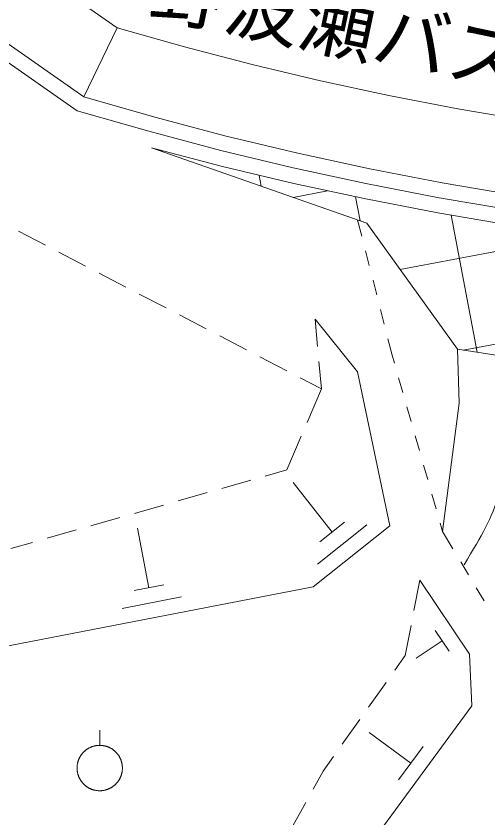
# Model space of a CAD drawing. Units: millimetres, scale not verified. Extents: x 40000 to 680000, y 20000 to 380000.
# Drawn here: x 213448 to 229053, y 232210 to 258708 of the extents above; entities that cross this region are included whole.
import ezdxf
from ezdxf.enums import TextEntityAlignment as Align

# ---------------------------------------------------------------- set-up
doc = ezdxf.new("R2010")
doc.units = ezdxf.units.MM
doc.header["$LTSCALE"] = 1000
doc.layers.add('M-BGD', color=7, linetype='Continuous', lineweight=13)
doc.styles.add('ＭＳ ゴシック', font='')
doc.styles.get('ＭＳ ゴシック').set_extended_font_data('MS Gothic')

msp = doc.modelspace()

# ---------------------------------------------------------------- linework, layer by layer
at = {"layer": 'M-BGD'}
for p, q in [((203628, 264453), (215691, 256037)), ((209396, 263477), (216790, 258318)), ((210995, 258703), (215470, 255581)), ((216790, 258318), (215691, 256037)), ((225048, 251861), (217932, 254354)), ((218288, 254229), (218282, 254259)), ((221555, 253085), (221488, 253443)), ((222606, 252717), (223743, 252931)), ((224823, 251940), (224674, 252734)), ((228231, 247670), (253149, 252357)), ((228693, 247598), (227841, 252125)), ((224744, 251968), (224881, 251432)), ((225048, 251861), (228044, 247699)), ((213530, 251600), (214417, 251138)), ((226150, 250331), (232167, 251463)), ((225004, 250948), (225128, 250463)), ((214861, 250907), (215748, 250446)), ((216192, 250215), (217079, 249753)), ((225252, 249979), (225376, 249495)), ((217522, 249523), (218409, 249061)), ((218853, 248830), (219740, 248369)), ((225499, 249010), (225623, 248526)), ((224737, 246954), (223338, 248692)), ((223338, 248692), (223418, 247790)), ((220184, 248138), (221071, 247676)), ((225747, 248041), (225884, 247506)), ((225884, 247506), (225961, 247234)), ((229390, 247490), (228044, 247699)), ((228044, 247699), (228101, 245915)), ((221514, 247446), (222401, 246984)), ((223463, 247292), (223544, 246390)), ((222845, 246753), (223544, 246390)), ((225806, 241860), (224737, 246954)), ((226099, 246754), (226236, 246273)), ((223544, 246390), (223073, 245281)), ((228101, 245915), (227551, 241675)), ((226374, 245792), (226511, 245311)), ((222878, 244821), (222407, 243713)), ((226649, 244831), (226786, 244350)), ((226924, 243869), (227061, 243389)), ((222407, 243713), (221690, 243509)), ((221209, 243371), (220248, 243097)), ((223905, 241655), (222608, 243290)), ((219767, 242960), (218805, 242685)), ((227198, 242908), (227336, 242427)), ((218325, 242548), (217363, 242274)), ((216882, 242136), (215921, 241862)), ((224314, 241980), (223496, 241331)), ((227473, 241946), (227551, 241675)), ((215440, 241725), (214478, 241450)), ((217843, 239816), (217461, 241784)), ((223273, 239850), (225806, 241860)), ((225046, 241895), (223412, 240598)), ((227551, 241675), (227894, 241103)), ((213997, 241313), (213281, 241109)), ((228152, 240675), (228409, 240246)), ((212795, 237816), (223273, 239850)), ((218335, 239912), (217351, 239721)), ((226797, 240063), (226603, 239065)), ((226797, 240063), (228437, 237619)), ((228667, 239817), (228924, 239389)), ((218923, 239515), (216955, 239133)), ((226508, 238574), (226314, 237575)), ((227307, 238406), (227768, 237719)), ((227537, 238062), (226678, 237486)), ((226314, 237575), (225972, 237094)), ((228437, 237619), (228517, 235918)), ((225683, 236686), (225105, 235870)), ((228517, 235918), (222690, 227995)), ((224815, 235462), (224237, 234646)), ((216215, 234609), (216215, 235109)), ((226502, 234022), (225125, 235034)), ((226907, 234572), (226097, 233471)), ((223948, 234238), (223606, 233756)), ((223606, 233756), (223272, 233160)), ((223028, 232723), (222540, 231850))]:
    msp.add_line(p, q, dxfattribs=at)
for points in [[(216790, 258318), (219018, 257685), (221259, 257102), (223512, 256566), (225777, 256080), (228051, 255643), (230334, 255256)], [(215691, 256037), (218034, 255363), (220391, 254742), (222762, 254173), (225145, 253658), (227539, 253195), (229942, 252787)], [(215470, 255581), (217836, 254899), (220217, 254270), (222612, 253695), (225019, 253173), (227436, 252706), (229864, 252293)], [(217932, 254354), (220279, 253739), (222639, 253176), (225011, 252664), (227394, 252205), (229786, 251799)]]:
    msp.add_lwpolyline(points, dxfattribs=at)
msp.add_lwpolyline([(216965, 233859), (216965, 233872), (216964, 233885), (216964, 233898), (216963, 233911), (216962, 233924), (216961, 233937), (216959, 233950), (216957, 233963), (216956, 233976), (216953, 233989), (216951, 234002), (216948, 234015), (216945, 234028), (216942, 234041), (216939, 234053), (216936, 234066), (216932, 234079), (216928, 234091), (216924, 234104), (216919, 234116), (216915, 234128), (216910, 234140), (216905, 234153), (216900, 234165), (216894, 234176), (216889, 234188), (216883, 234200), (216877, 234212), (216870, 234223), (216864, 234235), (216857, 234246), (216850, 234257), (216843, 234268), (216836, 234279), (216828, 234290), (216821, 234301), (216813, 234311), (216805, 234322), (216797, 234332), (216788, 234342), (216780, 234352), (216771, 234362), (216762, 234371), (216753, 234381), (216744, 234390), (216735, 234399), (216725, 234408), (216715, 234417), (216706, 234426), (216696, 234434), (216685, 234443), (216675, 234451), (216665, 234459), (216654, 234467), (216643, 234474), (216633, 234482), (216622, 234489), (216610, 234496), (216599, 234503), (216588, 234509), (216576, 234516), (216565, 234522), (216553, 234528), (216542, 234534), (216530, 234539), (216518, 234545), (216506, 234550), (216493, 234555), (216481, 234560), (216469, 234564), (216457, 234569), (216444, 234573), (216432, 234577), (216419, 234580), (216406, 234584), (216394, 234587), (216381, 234590), (216368, 234593), (216355, 234595), (216342, 234598), (216329, 234600), (216316, 234602), (216303, 234603), (216290, 234605), (216277, 234606), (216264, 234607), (216251, 234608), (216238, 234608), (216225, 234609), (216212, 234609), (216198, 234609), (216185, 234608), (216172, 234607), (216159, 234607), (216146, 234606), (216133, 234604), (216120, 234603), (216107, 234601), (216094, 234599), (216081, 234597), (216068, 234594), (216055, 234592), (216042, 234589), (216030, 234585), (216017, 234582), (216004, 234579), (215992, 234575), (215979, 234571), (215967, 234567), (215955, 234562), (215942, 234557), (215930, 234553), (215918, 234547), (215906, 234542), (215894, 234537), (215882, 234531), (215871, 234525), (215859, 234519), (215847, 234513), (215836, 234506), (215825, 234499), (215814, 234492), (215803, 234485), (215792, 234478), (215781, 234470), (215770, 234463), (215760, 234455), (215749, 234447), (215739, 234439), (215729, 234430), (215719, 234422), (215709, 234413), (215700, 234404), (215690, 234395), (215681, 234386), (215672, 234376), (215663, 234367), (215654, 234357), (215645, 234347), (215637, 234337), (215629, 234327), (215621, 234316), (215613, 234306), (215605, 234295), (215597, 234285), (215590, 234274), (215583, 234263), (215576, 234252), (215569, 234240), (215563, 234229), (215556, 234217), (215550, 234206), (215544, 234194), (215538, 234182), (215533, 234171), (215527, 234159), (215522, 234146), (215517, 234134), (215513, 234122), (215508, 234110), (215504, 234097), (215500, 234085), (215496, 234072), (215492, 234060), (215489, 234047), (215486, 234034), (215483, 234021), (215480, 234009), (215477, 233996), (215475, 233983), (215473, 233970), (215471, 233957), (215470, 233944), (215468, 233931), (215467, 233918), (215466, 233905), (215466, 233892), (215465, 233878), (215465, 233865), (215465, 233852), (215465, 233839), (215466, 233826), (215466, 233813), (215467, 233800), (215468, 233787), (215470, 233774), (215471, 233761), (215473, 233748), (215475, 233735), (215477, 233722), (215480, 233709), (215483, 233696), (215486, 233683), (215489, 233670), (215492, 233658), (215496, 233645), (215500, 233633), (215504, 233620), (215508, 233608), (215513, 233595), (215517, 233583), (215522, 233571), (215527, 233559), (215533, 233547), (215538, 233535), (215544, 233523), (215550, 233511), (215556, 233500), (215563, 233488), (215569, 233477), (215576, 233466), (215583, 233455), (215590, 233444), (215597, 233433), (215605, 233422), (215613, 233412), (215621, 233401), (215629, 233391), (215637, 233381), (215645, 233370), (215654, 233361), (215663, 233351), (215672, 233341), (215681, 233332), (215690, 233323), (215700, 233314), (215709, 233305), (215719, 233296), (215729, 233287), (215739, 233279), (215749, 233271), (215760, 233263), (215770, 233255), (215781, 233247), (215792, 233239), (215803, 233232), (215814, 233225), (215825, 233218), (215836, 233211), (215847, 233205), (215859, 233199), (215871, 233192), (215882, 233186), (215894, 233181), (215906, 233175), (215918, 233170), (215930, 233165), (215942, 233160), (215955, 233155), (215967, 233151), (215979, 233147), (215992, 233143), (216004, 233139), (216017, 233135), (216030, 233132), (216042, 233129), (216055, 233126), (216068, 233123), (216081, 233121), (216094, 233119), (216107, 233117), (216120, 233115), (216133, 233113), (216146, 233112), (216159, 233111), (216172, 233110), (216185, 233109), (216198, 233109), (216212, 233109), (216225, 233109), (216238, 233109), (216251, 233110), (216264, 233110), (216277, 233111), (216290, 233112), (216303, 233114), (216316, 233116), (216329, 233117), (216342, 233120), (216355, 233122), (216368, 233125), (216381, 233127), (216394, 233130), (216406, 233134), (216419, 233137), (216432, 233141), (216444, 233145), (216457, 233149), (216469, 233153), (216481, 233158), (216493, 233162), (216506, 233167), (216518, 233173), (216530, 233178), (216542, 233184), (216553, 233189), (216565, 233195), (216576, 233202), (216588, 233208), (216599, 233215), (216610, 233222), (216622, 233229), (216633, 233236), (216643, 233243), (216654, 233251), (216665, 233259), (216675, 233267), (216685, 233275), (216696, 233283), (216706, 233291), (216715, 233300), (216725, 233309), (216735, 233318), (216744, 233327), (216753, 233337), (216762, 233346), (216771, 233356), (216780, 233366), (216788, 233375), (216797, 233386), (216805, 233396), (216813, 233406), (216821, 233417), (216828, 233427), (216836, 233438), (216843, 233449), (216850, 233460), (216857, 233471), (216864, 233483), (216870, 233494), (216877, 233506), (216883, 233517), (216889, 233529), (216894, 233541), (216900, 233553), (216905, 233565), (216910, 233577), (216915, 233589), (216919, 233601), (216924, 233614), (216928, 233626), (216932, 233639), (216936, 233651), (216939, 233664), (216942, 233677), (216945, 233690), (216948, 233702), (216951, 233715), (216953, 233728), (216956, 233741), (216957, 233754), (216959, 233767), (216961, 233780), (216962, 233793), (216963, 233806), (216964, 233819), (216964, 233832), (216965, 233846)], close=True, dxfattribs=at)
msp.add_open_spline([(228262, 240578), (228889, 241617), (229138, 241998), (229451, 243007), (229724, 243887), (229769, 244413), (229868, 245329), (229939, 245991), (229956, 246227), (229979, 247029)], degree=3, knots=[0, 0, 0, 0, 1, 1, 1, 2, 2, 2, 3, 3, 3, 3], dxfattribs=at)

# ---------------------------------------------------------------- texts
at = {"layer": 'M-BGD', "style": 'ＭＳ ゴシック'}
msp.add_text('野波瀬バス停', height=1833, rotation=348.111, dxfattribs=at).set_placement((225327, 258173), align=Align.MIDDLE_CENTER)

doc.saveas('drawing.dxf')
